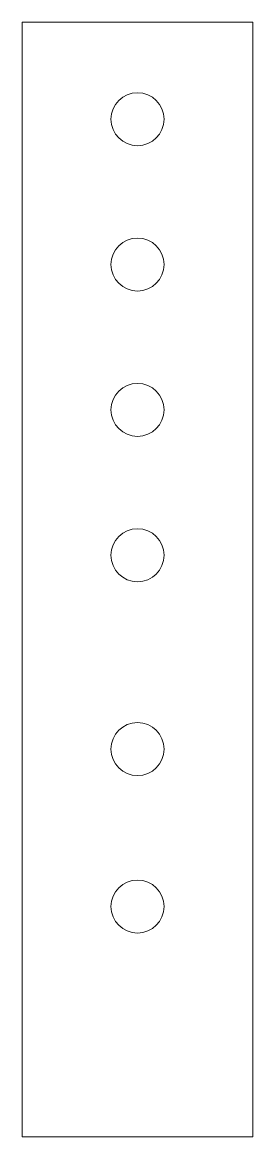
# Model space of a CAD drawing. Header units: inches. Extents: x -1260.8 to -1256.1, y 10682.6 to 10705.6.
import ezdxf

# ---------------------------------------------------------------- set-up
doc = ezdxf.new("R2010")
doc.units = ezdxf.units.IN
doc.header["$MEASUREMENT"] = 0
doc.layers.add('S-FSTN', color=2, linetype='Continuous', lineweight=9)

msp = doc.modelspace()

# ---------------------------------------------------------------- linework, layer by layer
at = {"layer": 'S-FSTN'}
for p, q in [((-1256.062, 10705.594), (-1260.812, 10705.594)), ((-1260.812, 10705.594), (-1260.812, 10692.594)), ((-1256.062, 10692.594), (-1256.062, 10705.594)), ((-1260.812, 10692.594), (-1260.812, 10682.594)), ((-1256.062, 10682.594), (-1256.062, 10692.594)), ((-1260.812, 10682.594), (-1256.062, 10682.594))]:
    msp.add_line(p, q, dxfattribs=at)
for centre, start, end in [((-1258.437, 10703.594), 0, 180), ((-1258.437, 10703.594), 180, 0), ((-1258.437, 10700.594), 0, 180), ((-1258.437, 10700.594), 180, 0), ((-1258.437, 10697.594), 0, 180), ((-1258.437, 10697.594), 180, 0), ((-1258.437, 10694.594), 0, 180), ((-1258.437, 10694.594), 180, 0), ((-1258.437, 10690.594), 0, 180), ((-1258.437, 10690.594), 180, 0), ((-1258.437, 10687.344), 0, 180), ((-1258.437, 10687.344), 180, 0)]:
    msp.add_arc(centre, 0.547, start, end, dxfattribs=at)

doc.saveas('drawing.dxf')
